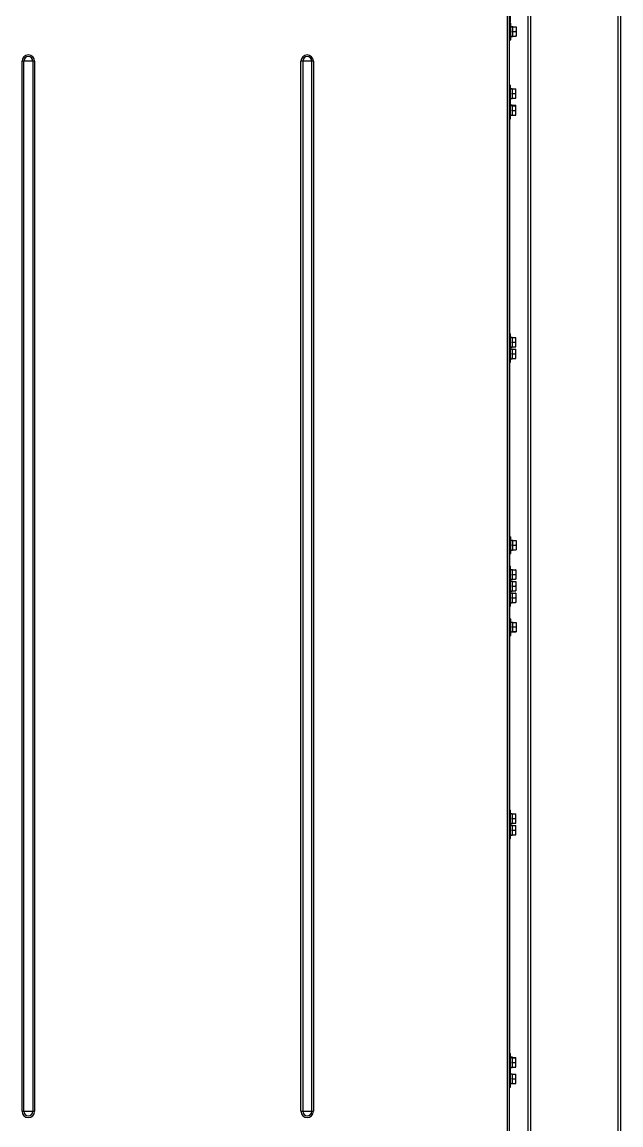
# Model space of a CAD drawing. Header units: millimetres. Extents: x 32496 to 166256, y 3504 to 23939.
# Drawn here: x 102382 to 103026, y 6741 to 7928 of the extents above; entities that cross this region are included whole.
import ezdxf

# ---------------------------------------------------------------- set-up
doc = ezdxf.new("R2010")
doc.units = ezdxf.units.MM
doc.layers.get('0').update_dxf_attribs({"lineweight": 35})
for name, color, linetype in [('2401-01144-S-M6-16HWM_1_0', 7, 'Continuous'), ('4215-19366_1_1_0', 7, 'Continuous'), ('4215-23304_2_1_1_0', 7, 'Continuous'), ('FG-S100X100-2232_0', 7, 'Continuous')]:
    doc.layers.add(name, color=color, linetype=linetype)

# ---------------------------------------------------------------- blocks, each defined once
blk = doc.blocks.new('gtrytrgtrr')
at = {"layer": '2401-01144-S-M6-16HWM_1_0', "color": 7, "linetype": 'Continuous'}
for p, q in [((71130.6, -73148.3), (71130.6, -73130.3)), ((71129, -73148.3), (71130.6, -73148.3)), ((71129.3, -73149.5), (71130.9, -73149.5)), ((71130.9, -73167.5), (71130.9, -73149.5)), ((71130.9, -73153.2), (71132.5, -73153.2)), ((71132.5, -73153.2), (71132.5, -73163.9)), ((71132.8, -73153.5), (71136.2, -73153.5)), ((71132.8, -73158.5), (71136.2, -73158.5)), ((71136.5, -73153.5), (71136.5, -73163.6)), ((71129.3, -73167.5), (71130.9, -73167.5)), ((71130.9, -73163.9), (71132.5, -73163.9)), ((71132.8, -73163.5), (71136.2, -73163.5)), ((71132.8, -73163.6), (71136.2, -73163.6)), ((71129, -73216.3), (71130.6, -73216.3)), ((71130.6, -73234.3), (71130.6, -73216.3)), ((71130.6, -73219.9), (71132.2, -73219.9)), ((71132.2, -73219.9), (71132.2, -73230.6)), ((71132.2, -73220.3), (71136.2, -73220.3)), ((71136.2, -73230.3), (71136.2, -73220.3)), ((71130.6, -73230.6), (71132.2, -73230.6)), ((71132.2, -73230.3), (71136.2, -73230.3)), ((71132.5, -73225.3), (71135.9, -73225.3)), ((71129, -73234.3), (71130.6, -73234.3)), ((71130.6, -73252.3), (71130.6, -73234.3)), ((71130.6, -73237.4), (71132.2, -73237.4)), ((71130.6, -73237.9), (71132.2, -73237.9)), ((71132.2, -73237.4), (71132.2, -73237.9)), ((71132.2, -73237.8), (71136.2, -73237.8)), ((71132.2, -73237.9), (71132.2, -73248.6)), ((71132.2, -73238.3), (71136.2, -73238.3)), ((71132.5, -73243.3), (71135.9, -73243.3)), ((71136.2, -73238.3), (71136.2, -73237.8)), ((71136.2, -73248.3), (71136.2, -73238.3)), ((71129, -73252.3), (71130.6, -73252.3)), ((71130.6, -73248.6), (71132.2, -73248.6)), ((71132.2, -73248.3), (71136.2, -73248.3)), ((71129, -73483.8), (71130.6, -73483.8)), ((71130.6, -73501.8), (71130.6, -73483.8)), ((71130.6, -73487.4), (71132.2, -73487.4)), ((71132.2, -73487.4), (71132.2, -73498.1)), ((71132.2, -73487.8), (71136.2, -73487.8)), ((71132.5, -73492.8), (71135.9, -73492.8)), ((71136.2, -73497.8), (71136.2, -73487.8)), ((71129, -73501.8), (71130.6, -73501.8)), ((71130.6, -73498.1), (71132.2, -73498.1)), ((71130.6, -73499.9), (71132.2, -73499.9)), ((71130.6, -73514.3), (71130.6, -73501.8)), ((71132.2, -73497.8), (71136.2, -73497.8)), ((71132.2, -73499.9), (71132.2, -73510.6)), ((71132.2, -73500.3), (71136.2, -73500.3)), ((71132.5, -73505.3), (71135.9, -73505.3)), ((71136.2, -73510.3), (71136.2, -73500.3)), ((71129, -73514.3), (71130.6, -73514.3)), ((71130.6, -73510.6), (71132.2, -73510.6)), ((71132.2, -73510.3), (71136.2, -73510.3)), ((71129.3, -73702.3), (71130.9, -73702.3)), ((71130.9, -73720.3), (71130.9, -73702.3)), ((71130.9, -73705.9), (71132.5, -73705.9)), ((71132.5, -73705.9), (71132.5, -73716.6)), ((71132.8, -73706.3), (71136.2, -73706.3)), ((71136.5, -73706.3), (71136.5, -73716.3)), ((71130.9, -73716.6), (71132.5, -73716.6)), ((71132.8, -73711.2), (71136.2, -73711.2)), ((71132.8, -73716.2), (71136.2, -73716.2)), ((71132.8, -73716.3), (71136.2, -73716.3)), ((71129.3, -73720.3), (71130.9, -73720.3)), ((71129, -73733.8), (71130.6, -73733.8)), ((71130.6, -73746.3), (71130.6, -73733.8)), ((71130.6, -73737.4), (71132.2, -73737.4)), ((71132.2, -73737.4), (71132.2, -73748.1)), ((71132.5, -73737.8), (71135.9, -73737.8)), ((71132.5, -73737.8), (71135.9, -73737.8)), ((71132.5, -73742.8), (71135.9, -73742.8)), ((71136.2, -73737.8), (71136.2, -73747.8)), ((71129, -73746.3), (71130.6, -73746.3)), ((71130.6, -73758.8), (71130.6, -73746.3)), ((71130.6, -73748.1), (71132.2, -73748.1)), ((71130.6, -73749.9), (71132.2, -73749.9)), ((71132.2, -73749.9), (71132.2, -73760.6)), ((71132.5, -73747.8), (71135.9, -73747.8)), ((71132.5, -73750.3), (71135.9, -73750.3)), ((71132.5, -73755.2), (71135.9, -73755.2)), ((71136.2, -73750.3), (71136.2, -73760.3)), ((71129, -73758.8), (71130.6, -73758.8)), ((71130.6, -73776.8), (71130.6, -73758.8)), ((71130.6, -73760.6), (71132.2, -73760.6)), ((71130.6, -73762.4), (71132.2, -73762.4)), ((71132.2, -73762.4), (71132.2, -73773.1)), ((71132.5, -73760.2), (71135.9, -73760.2)), ((71132.5, -73760.3), (71135.9, -73760.3)), ((71132.5, -73762.8), (71135.9, -73762.8)), ((71132.5, -73762.8), (71135.9, -73762.8)), ((71136.2, -73762.8), (71136.2, -73772.8)), ((71129, -73776.8), (71130.6, -73776.8)), ((71130.6, -73773.1), (71132.2, -73773.1)), ((71132.5, -73767.8), (71135.9, -73767.8)), ((71132.5, -73772.8), (71135.9, -73772.8)), ((71129.3, -73790.3), (71130.9, -73790.3)), ((71130.9, -73808.3), (71130.9, -73790.3)), ((71130.9, -73793.9), (71132.5, -73793.9)), ((71132.5, -73793.9), (71132.5, -73804.6)), ((71132.8, -73794.3), (71136.2, -73794.3)), ((71132.8, -73799.2), (71136.2, -73799.2)), ((71136.5, -73794.3), (71136.5, -73804.3)), ((71129.3, -73808.3), (71130.9, -73808.3)), ((71130.9, -73804.6), (71132.5, -73804.6)), ((71132.8, -73804.2), (71136.2, -73804.2)), ((71132.8, -73804.3), (71136.2, -73804.3)), ((71129, -73996.3), (71130.6, -73996.3)), ((71130.6, -74008.8), (71130.6, -73996.3)), ((71130.6, -73999.9), (71132.2, -73999.9)), ((71132.2, -73999.9), (71132.2, -74010.6)), ((71132.2, -74000.3), (71136.2, -74000.3)), ((71136.2, -74010.3), (71136.2, -74000.3)), ((71129, -74008.8), (71130.6, -74008.8)), ((71130.6, -74026.8), (71130.6, -74008.8)), ((71130.6, -74010.6), (71132.2, -74010.6)), ((71130.6, -74012.4), (71132.2, -74012.4)), ((71132.2, -74010.3), (71136.2, -74010.3)), ((71132.2, -74012.4), (71132.2, -74023.1)), ((71132.2, -74012.8), (71136.2, -74012.8)), ((71132.5, -74005.3), (71135.9, -74005.3)), ((71136.2, -74022.8), (71136.2, -74012.8)), ((71129, -74026.8), (71130.6, -74026.8)), ((71130.6, -74023.1), (71132.2, -74023.1)), ((71132.2, -74022.8), (71136.2, -74022.8)), ((71132.5, -74017.8), (71135.9, -74017.8)), ((71129, -74258.3), (71130.6, -74258.3)), ((71129, -74258.8), (71130.6, -74258.8)), ((71130.6, -74258.8), (71130.6, -74258.3)), ((71130.6, -74276.8), (71130.6, -74258.8)), ((71130.6, -74261.9), (71132.2, -74261.9)), ((71130.6, -74262.4), (71132.2, -74262.4)), ((71132.2, -74261.9), (71132.2, -74262.4)), ((71132.2, -74262.3), (71136.2, -74262.3)), ((71132.2, -74262.4), (71132.2, -74273.1)), ((71132.2, -74262.8), (71136.2, -74262.8)), ((71136.2, -74262.8), (71136.2, -74262.3)), ((71136.2, -74272.8), (71136.2, -74262.8)), ((71129, -74276.8), (71130.6, -74276.8)), ((71130.6, -74273.1), (71132.2, -74273.1)), ((71130.6, -74294.3), (71130.6, -74276.8)), ((71132.2, -74272.8), (71136.2, -74272.8)), ((71132.5, -74267.8), (71135.9, -74267.8)), ((71130.6, -74279.9), (71132.2, -74279.9)), ((71132.2, -74279.9), (71132.2, -74290.6)), ((71132.2, -74280.3), (71136.2, -74280.3)), ((71132.5, -74285.3), (71135.9, -74285.3)), ((71136.2, -74290.3), (71136.2, -74280.3)), ((71129, -74294.3), (71130.6, -74294.3)), ((71130.6, -74290.6), (71132.2, -74290.6)), ((71132.2, -74290.3), (71136.2, -74290.3))]:
    blk.add_line(p, q, dxfattribs=at)
for points, knots in [([(71132.8, -73153.5), (71132.7, -73153.5), (71132.6, -73153.5), (71132.5, -73153.5), (71132.5, -73153.5)], [0, 0, 0, 0, 0.265501, 1, 1, 1, 1]), ([(71132.5, -73154.1), (71132.5, -73154), (71132.6, -73153.8), (71132.7, -73153.6), (71132.8, -73153.5)], [0, 0, 0, 0, 0.249101, 1, 1, 1, 1]), ([(71132.8, -73158.5), (71132.7, -73158.4), (71132.6, -73158.2), (71132.5, -73158), (71132.5, -73157.9)], [0, 0, 0, 0, 0.250932, 1, 1, 1, 1]), ([(71132.5, -73159), (71132.5, -73159), (71132.6, -73158.8), (71132.7, -73158.6), (71132.8, -73158.5)], [0, 0, 0, 0, 0.249211, 1, 1, 1, 1]), ([(71136.2, -73153.5), (71136.2, -73153.5), (71136.3, -73153.5), (71136.4, -73153.5), (71136.5, -73153.5)], [0, 0, 0, 0, 0.265502, 1, 1, 1, 1]), ([(71136.5, -73154.1), (71136.4, -73154), (71136.3, -73153.8), (71136.2, -73153.6), (71136.2, -73153.5)], [0, 0, 0, 0, 0.249101, 1, 1, 1, 1]), ([(71136.2, -73158.5), (71136.2, -73158.4), (71136.3, -73158.2), (71136.4, -73158), (71136.5, -73157.9)], [0, 0, 0, 0, 0.250932, 1, 1, 1, 1]), ([(71136.5, -73159), (71136.4, -73159), (71136.3, -73158.8), (71136.2, -73158.6), (71136.2, -73158.5)], [0, 0, 0, 0, 0.249211, 1, 1, 1, 1]), ([(71132.8, -73163.5), (71132.7, -73163.5), (71132.6, -73163.3), (71132.5, -73163.1), (71132.5, -73162.9)], [0, 0, 0, 0, 0.250824, 1, 1, 1, 1]), ([(71132.5, -73163.5), (71132.5, -73163.5), (71132.6, -73163.5), (71132.7, -73163.5), (71132.8, -73163.5)], [0, 0, 0, 0, 0.233702, 1, 1, 1, 1]), ([(71132.8, -73163.6), (71132.7, -73163.6), (71132.6, -73163.6), (71132.5, -73163.6), (71132.5, -73163.6)], [0, 0, 0, 0, 0.265501, 1, 1, 1, 1]), ([(71136.2, -73163.5), (71136.2, -73163.5), (71136.3, -73163.3), (71136.4, -73163.1), (71136.5, -73162.9)], [0, 0, 0, 0, 0.250825, 1, 1, 1, 1]), ([(71136.5, -73163.5), (71136.4, -73163.5), (71136.3, -73163.5), (71136.2, -73163.5), (71136.2, -73163.5)], [0, 0, 0, 0, 0.233703, 1, 1, 1, 1]), ([(71136.2, -73163.6), (71136.2, -73163.6), (71136.3, -73163.6), (71136.4, -73163.6), (71136.5, -73163.6)], [0, 0, 0, 0, 0.265502, 1, 1, 1, 1]), ([(71132.2, -73220.9), (71132.2, -73220.8), (71132.3, -73220.6), (71132.4, -73220.4), (71132.5, -73220.3)], [0, 0, 0, 0, 0.249157, 1, 1, 1, 1]), ([(71136.2, -73220.9), (71136.1, -73220.8), (71136, -73220.6), (71135.9, -73220.4), (71135.9, -73220.3)], [0, 0, 0, 0, 0.249157, 1, 1, 1, 1]), ([(71132.5, -73225.3), (71132.4, -73225.2), (71132.3, -73225.1), (71132.2, -73224.9), (71132.2, -73224.7)], [0, 0, 0, 0, 0.250877, 1, 1, 1, 1]), ([(71132.2, -73225.9), (71132.2, -73225.8), (71132.3, -73225.6), (71132.4, -73225.4), (71132.5, -73225.3)], [0, 0, 0, 0, 0.249157, 1, 1, 1, 1]), ([(71132.5, -73230.3), (71132.4, -73230.2), (71132.3, -73230.1), (71132.2, -73229.9), (71132.2, -73229.7)], [0, 0, 0, 0, 0.250877, 1, 1, 1, 1]), ([(71135.9, -73225.3), (71135.9, -73225.2), (71136, -73225.1), (71136.1, -73224.9), (71136.2, -73224.7)], [0, 0, 0, 0, 0.250877, 1, 1, 1, 1]), ([(71136.2, -73225.9), (71136.1, -73225.8), (71136, -73225.6), (71135.9, -73225.4), (71135.9, -73225.3)], [0, 0, 0, 0, 0.249157, 1, 1, 1, 1]), ([(71135.9, -73230.3), (71135.9, -73230.2), (71136, -73230.1), (71136.1, -73229.9), (71136.2, -73229.7)], [0, 0, 0, 0, 0.250877, 1, 1, 1, 1]), ([(71132.2, -73238.3), (71132.2, -73238.2), (71132.3, -73238.1), (71132.4, -73237.9), (71132.5, -73237.8)], [0, 0, 0, 0, 0.249269, 1, 1, 1, 1]), ([(71132.2, -73238.9), (71132.2, -73238.8), (71132.3, -73238.6), (71132.4, -73238.4), (71132.5, -73238.3)], [0, 0, 0, 0, 0.249157, 1, 1, 1, 1]), ([(71132.5, -73243.3), (71132.4, -73243.2), (71132.3, -73243.1), (71132.2, -73242.9), (71132.2, -73242.7)], [0, 0, 0, 0, 0.250877, 1, 1, 1, 1]), ([(71132.2, -73243.9), (71132.2, -73243.8), (71132.3, -73243.6), (71132.4, -73243.4), (71132.5, -73243.3)], [0, 0, 0, 0, 0.249157, 1, 1, 1, 1]), ([(71136.1, -73238.3), (71136.1, -73238.2), (71136, -73238.1), (71135.9, -73237.9), (71135.9, -73237.8)], [0, 0, 0, 0, 0.249268, 1, 1, 1, 1]), ([(71136.2, -73238.9), (71136.1, -73238.8), (71136, -73238.6), (71135.9, -73238.4), (71135.9, -73238.3)], [0, 0, 0, 0, 0.249157, 1, 1, 1, 1]), ([(71135.9, -73243.3), (71135.9, -73243.2), (71136, -73243.1), (71136.1, -73242.9), (71136.2, -73242.7)], [0, 0, 0, 0, 0.250877, 1, 1, 1, 1]), ([(71136.2, -73243.9), (71136.1, -73243.8), (71136, -73243.6), (71135.9, -73243.4), (71135.9, -73243.3)], [0, 0, 0, 0, 0.249157, 1, 1, 1, 1]), ([(71132.5, -73248.3), (71132.4, -73248.2), (71132.3, -73248.1), (71132.2, -73247.9), (71132.2, -73247.7)], [0, 0, 0, 0, 0.250877, 1, 1, 1, 1]), ([(71135.9, -73248.3), (71135.9, -73248.2), (71136, -73248.1), (71136.1, -73247.9), (71136.2, -73247.7)], [0, 0, 0, 0, 0.250877, 1, 1, 1, 1]), ([(71132.2, -73488.4), (71132.2, -73488.3), (71132.3, -73488.1), (71132.4, -73487.9), (71132.5, -73487.8)], [0, 0, 0, 0, 0.249157, 1, 1, 1, 1]), ([(71132.5, -73492.8), (71132.4, -73492.7), (71132.3, -73492.6), (71132.2, -73492.4), (71132.2, -73492.2)], [0, 0, 0, 0, 0.250877, 1, 1, 1, 1]), ([(71132.2, -73493.4), (71132.2, -73493.3), (71132.3, -73493.1), (71132.4, -73492.9), (71132.5, -73492.8)], [0, 0, 0, 0, 0.249157, 1, 1, 1, 1]), ([(71136.2, -73488.4), (71136.1, -73488.3), (71136, -73488.1), (71135.9, -73487.9), (71135.9, -73487.8)], [0, 0, 0, 0, 0.249157, 1, 1, 1, 1]), ([(71135.9, -73492.8), (71135.9, -73492.7), (71136, -73492.6), (71136.1, -73492.4), (71136.2, -73492.2)], [0, 0, 0, 0, 0.250877, 1, 1, 1, 1]), ([(71136.2, -73493.4), (71136.1, -73493.3), (71136, -73493.1), (71135.9, -73492.9), (71135.9, -73492.8)], [0, 0, 0, 0, 0.249157, 1, 1, 1, 1]), ([(71132.5, -73497.8), (71132.4, -73497.7), (71132.3, -73497.6), (71132.2, -73497.4), (71132.2, -73497.2)], [0, 0, 0, 0, 0.250877, 1, 1, 1, 1]), ([(71132.2, -73500.9), (71132.2, -73500.8), (71132.3, -73500.6), (71132.4, -73500.4), (71132.5, -73500.3)], [0, 0, 0, 0, 0.249157, 1, 1, 1, 1]), ([(71132.5, -73505.3), (71132.4, -73505.2), (71132.3, -73505.1), (71132.2, -73504.9), (71132.2, -73504.7)], [0, 0, 0, 0, 0.250877, 1, 1, 1, 1]), ([(71132.2, -73505.9), (71132.2, -73505.8), (71132.3, -73505.6), (71132.4, -73505.4), (71132.5, -73505.3)], [0, 0, 0, 0, 0.249157, 1, 1, 1, 1]), ([(71135.9, -73497.8), (71135.9, -73497.7), (71136, -73497.6), (71136.1, -73497.4), (71136.2, -73497.2)], [0, 0, 0, 0, 0.250877, 1, 1, 1, 1]), ([(71136.2, -73500.9), (71136.1, -73500.8), (71136, -73500.6), (71135.9, -73500.4), (71135.9, -73500.3)], [0, 0, 0, 0, 0.249157, 1, 1, 1, 1]), ([(71135.9, -73505.3), (71135.9, -73505.2), (71136, -73505.1), (71136.1, -73504.9), (71136.2, -73504.7)], [0, 0, 0, 0, 0.250877, 1, 1, 1, 1]), ([(71136.2, -73505.9), (71136.1, -73505.8), (71136, -73505.6), (71135.9, -73505.4), (71135.9, -73505.3)], [0, 0, 0, 0, 0.249157, 1, 1, 1, 1]), ([(71132.5, -73510.3), (71132.4, -73510.2), (71132.3, -73510.1), (71132.2, -73509.9), (71132.2, -73509.7)], [0, 0, 0, 0, 0.250877, 1, 1, 1, 1]), ([(71135.9, -73510.3), (71135.9, -73510.2), (71136, -73510.1), (71136.1, -73509.9), (71136.2, -73509.7)], [0, 0, 0, 0, 0.250877, 1, 1, 1, 1]), ([(71132.8, -73706.3), (71132.7, -73706.3), (71132.6, -73706.3), (71132.5, -73706.3), (71132.5, -73706.3)], [0, 0, 0, 0, 0.265501, 1, 1, 1, 1]), ([(71132.5, -73706.8), (71132.5, -73706.8), (71132.6, -73706.6), (71132.7, -73706.4), (71132.8, -73706.3)], [0, 0, 0, 0, 0.249101, 1, 1, 1, 1]), ([(71136.2, -73706.3), (71136.2, -73706.3), (71136.3, -73706.3), (71136.4, -73706.3), (71136.5, -73706.3)], [0, 0, 0, 0, 0.265502, 1, 1, 1, 1]), ([(71136.5, -73706.8), (71136.4, -73706.8), (71136.3, -73706.6), (71136.2, -73706.4), (71136.2, -73706.3)], [0, 0, 0, 0, 0.249101, 1, 1, 1, 1]), ([(71132.8, -73711.2), (71132.7, -73711.2), (71132.6, -73711), (71132.5, -73710.8), (71132.5, -73710.6)], [0, 0, 0, 0, 0.250932, 1, 1, 1, 1]), ([(71132.5, -73711.8), (71132.5, -73711.7), (71132.6, -73711.5), (71132.7, -73711.3), (71132.8, -73711.2)], [0, 0, 0, 0, 0.249211, 1, 1, 1, 1]), ([(71132.8, -73716.2), (71132.7, -73716.2), (71132.6, -73716), (71132.5, -73715.8), (71132.5, -73715.7)], [0, 0, 0, 0, 0.250824, 1, 1, 1, 1]), ([(71132.5, -73716.3), (71132.5, -73716.3), (71132.6, -73716.3), (71132.7, -73716.3), (71132.8, -73716.2)], [0, 0, 0, 0, 0.233702, 1, 1, 1, 1]), ([(71132.8, -73716.3), (71132.7, -73716.3), (71132.6, -73716.3), (71132.5, -73716.3), (71132.5, -73716.3)], [0, 0, 0, 0, 0.265501, 1, 1, 1, 1]), ([(71136.2, -73711.2), (71136.2, -73711.2), (71136.3, -73711), (71136.4, -73710.8), (71136.5, -73710.6)], [0, 0, 0, 0, 0.250932, 1, 1, 1, 1]), ([(71136.5, -73711.8), (71136.4, -73711.7), (71136.3, -73711.5), (71136.2, -73711.3), (71136.2, -73711.2)], [0, 0, 0, 0, 0.249211, 1, 1, 1, 1]), ([(71136.2, -73716.2), (71136.2, -73716.2), (71136.3, -73716), (71136.4, -73715.8), (71136.5, -73715.7)], [0, 0, 0, 0, 0.250825, 1, 1, 1, 1]), ([(71136.5, -73716.3), (71136.4, -73716.3), (71136.3, -73716.3), (71136.2, -73716.3), (71136.2, -73716.2)], [0, 0, 0, 0, 0.233703, 1, 1, 1, 1]), ([(71136.2, -73716.3), (71136.2, -73716.3), (71136.3, -73716.3), (71136.4, -73716.3), (71136.5, -73716.3)], [0, 0, 0, 0, 0.265502, 1, 1, 1, 1]), ([(71132.2, -73737.8), (71132.2, -73737.8), (71132.3, -73737.8), (71132.4, -73737.8), (71132.5, -73737.8)], [0, 0, 0, 0, 0.23369, 1, 1, 1, 1]), ([(71132.5, -73737.8), (71132.4, -73737.8), (71132.3, -73737.8), (71132.2, -73737.8), (71132.2, -73737.8)], [0, 0, 0, 0, 0.265512, 1, 1, 1, 1]), ([(71132.2, -73738.4), (71132.2, -73738.3), (71132.3, -73738.1), (71132.4, -73738), (71132.5, -73737.8)], [0, 0, 0, 0, 0.24919, 1, 1, 1, 1]), ([(71132.5, -73742.8), (71132.4, -73742.8), (71132.3, -73742.6), (71132.2, -73742.4), (71132.2, -73742.3)], [0, 0, 0, 0, 0.250844, 1, 1, 1, 1]), ([(71132.2, -73743.4), (71132.2, -73743.4), (71132.3, -73743.2), (71132.4, -73743), (71132.5, -73742.8)], [0, 0, 0, 0, 0.249123, 1, 1, 1, 1]), ([(71136.2, -73737.8), (71136.1, -73737.8), (71136, -73737.8), (71135.9, -73737.8), (71135.9, -73737.8)], [0, 0, 0, 0, 0.23369, 1, 1, 1, 1]), ([(71136.2, -73738.4), (71136.1, -73738.3), (71136, -73738.1), (71135.9, -73738), (71135.9, -73737.8)], [0, 0, 0, 0, 0.24919, 1, 1, 1, 1]), ([(71135.9, -73737.8), (71135.9, -73737.8), (71136, -73737.8), (71136.1, -73737.8), (71136.2, -73737.8)], [0, 0, 0, 0, 0.265514, 1, 1, 1, 1]), ([(71135.9, -73742.8), (71135.9, -73742.8), (71136, -73742.6), (71136.1, -73742.4), (71136.2, -73742.3)], [0, 0, 0, 0, 0.250845, 1, 1, 1, 1]), ([(71136.2, -73743.4), (71136.1, -73743.4), (71136, -73743.2), (71135.9, -73743), (71135.9, -73742.8)], [0, 0, 0, 0, 0.249123, 1, 1, 1, 1]), ([(71132.5, -73747.8), (71132.4, -73747.8), (71132.3, -73747.6), (71132.2, -73747.4), (71132.2, -73747.2)], [0, 0, 0, 0, 0.25091, 1, 1, 1, 1]), ([(71132.2, -73747.8), (71132.2, -73747.8), (71132.3, -73747.8), (71132.4, -73747.8), (71132.5, -73747.8)], [0, 0, 0, 0, 0.23369, 1, 1, 1, 1]), ([(71132.5, -73750.3), (71132.4, -73750.3), (71132.3, -73750.3), (71132.2, -73750.3), (71132.2, -73750.3)], [0, 0, 0, 0, 0.265501, 1, 1, 1, 1]), ([(71132.2, -73750.8), (71132.2, -73750.8), (71132.3, -73750.6), (71132.4, -73750.4), (71132.5, -73750.3)], [0, 0, 0, 0, 0.249101, 1, 1, 1, 1]), ([(71132.5, -73755.2), (71132.4, -73755.2), (71132.3, -73755), (71132.2, -73754.8), (71132.2, -73754.6)], [0, 0, 0, 0, 0.250932, 1, 1, 1, 1]), ([(71132.2, -73755.8), (71132.2, -73755.7), (71132.3, -73755.5), (71132.4, -73755.3), (71132.5, -73755.2)], [0, 0, 0, 0, 0.249211, 1, 1, 1, 1]), ([(71135.9, -73747.8), (71135.9, -73747.8), (71136, -73747.6), (71136.1, -73747.4), (71136.2, -73747.2)], [0, 0, 0, 0, 0.250911, 1, 1, 1, 1]), ([(71136.2, -73747.8), (71136.1, -73747.8), (71136, -73747.8), (71135.9, -73747.8), (71135.9, -73747.8)], [0, 0, 0, 0, 0.23369, 1, 1, 1, 1]), ([(71135.9, -73750.3), (71135.9, -73750.3), (71136, -73750.3), (71136.1, -73750.3), (71136.2, -73750.3)], [0, 0, 0, 0, 0.265502, 1, 1, 1, 1]), ([(71136.2, -73750.8), (71136.1, -73750.8), (71136, -73750.6), (71135.9, -73750.4), (71135.9, -73750.3)], [0, 0, 0, 0, 0.249101, 1, 1, 1, 1]), ([(71135.9, -73755.2), (71135.9, -73755.2), (71136, -73755), (71136.1, -73754.8), (71136.2, -73754.6)], [0, 0, 0, 0, 0.250932, 1, 1, 1, 1]), ([(71136.2, -73755.8), (71136.1, -73755.7), (71136, -73755.5), (71135.9, -73755.3), (71135.9, -73755.2)], [0, 0, 0, 0, 0.249211, 1, 1, 1, 1]), ([(71132.5, -73760.2), (71132.4, -73760.2), (71132.3, -73760), (71132.2, -73759.8), (71132.2, -73759.7)], [0, 0, 0, 0, 0.250824, 1, 1, 1, 1]), ([(71132.2, -73760.3), (71132.2, -73760.3), (71132.3, -73760.3), (71132.4, -73760.3), (71132.5, -73760.2)], [0, 0, 0, 0, 0.233702, 1, 1, 1, 1]), ([(71132.5, -73760.3), (71132.4, -73760.3), (71132.3, -73760.3), (71132.2, -73760.3), (71132.2, -73760.3)], [0, 0, 0, 0, 0.265501, 1, 1, 1, 1]), ([(71132.2, -73762.8), (71132.2, -73762.8), (71132.3, -73762.8), (71132.4, -73762.8), (71132.5, -73762.8)], [0, 0, 0, 0, 0.23369, 1, 1, 1, 1]), ([(71132.5, -73762.8), (71132.4, -73762.8), (71132.3, -73762.8), (71132.2, -73762.8), (71132.2, -73762.8)], [0, 0, 0, 0, 0.265512, 1, 1, 1, 1]), ([(71132.2, -73763.4), (71132.2, -73763.3), (71132.3, -73763.1), (71132.4, -73763), (71132.5, -73762.8)], [0, 0, 0, 0, 0.24919, 1, 1, 1, 1]), ([(71135.9, -73760.2), (71135.9, -73760.2), (71136, -73760), (71136.1, -73759.8), (71136.2, -73759.7)], [0, 0, 0, 0, 0.250825, 1, 1, 1, 1]), ([(71136.2, -73760.3), (71136.1, -73760.3), (71136, -73760.3), (71135.9, -73760.3), (71135.9, -73760.2)], [0, 0, 0, 0, 0.233703, 1, 1, 1, 1]), ([(71135.9, -73760.3), (71135.9, -73760.3), (71136, -73760.3), (71136.1, -73760.3), (71136.2, -73760.3)], [0, 0, 0, 0, 0.265502, 1, 1, 1, 1]), ([(71136.2, -73762.8), (71136.1, -73762.8), (71136, -73762.8), (71135.9, -73762.8), (71135.9, -73762.8)], [0, 0, 0, 0, 0.23369, 1, 1, 1, 1]), ([(71136.2, -73763.4), (71136.1, -73763.3), (71136, -73763.1), (71135.9, -73763), (71135.9, -73762.8)], [0, 0, 0, 0, 0.24919, 1, 1, 1, 1]), ([(71135.9, -73762.8), (71135.9, -73762.8), (71136, -73762.8), (71136.1, -73762.8), (71136.2, -73762.8)], [0, 0, 0, 0, 0.265514, 1, 1, 1, 1]), ([(71132.5, -73767.8), (71132.4, -73767.8), (71132.3, -73767.6), (71132.2, -73767.4), (71132.2, -73767.3)], [0, 0, 0, 0, 0.250844, 1, 1, 1, 1]), ([(71132.2, -73768.4), (71132.2, -73768.4), (71132.3, -73768.2), (71132.4, -73768), (71132.5, -73767.8)], [0, 0, 0, 0, 0.249123, 1, 1, 1, 1]), ([(71132.5, -73772.8), (71132.4, -73772.8), (71132.3, -73772.6), (71132.2, -73772.4), (71132.2, -73772.2)], [0, 0, 0, 0, 0.25091, 1, 1, 1, 1]), ([(71132.2, -73772.8), (71132.2, -73772.8), (71132.3, -73772.8), (71132.4, -73772.8), (71132.5, -73772.8)], [0, 0, 0, 0, 0.23369, 1, 1, 1, 1]), ([(71135.9, -73767.8), (71135.9, -73767.8), (71136, -73767.6), (71136.1, -73767.4), (71136.2, -73767.3)], [0, 0, 0, 0, 0.250845, 1, 1, 1, 1]), ([(71136.2, -73768.4), (71136.1, -73768.4), (71136, -73768.2), (71135.9, -73768), (71135.9, -73767.8)], [0, 0, 0, 0, 0.249123, 1, 1, 1, 1]), ([(71135.9, -73772.8), (71135.9, -73772.8), (71136, -73772.6), (71136.1, -73772.4), (71136.2, -73772.2)], [0, 0, 0, 0, 0.250911, 1, 1, 1, 1]), ([(71136.2, -73772.8), (71136.1, -73772.8), (71136, -73772.8), (71135.9, -73772.8), (71135.9, -73772.8)], [0, 0, 0, 0, 0.23369, 1, 1, 1, 1]), ([(71132.8, -73794.3), (71132.7, -73794.3), (71132.6, -73794.3), (71132.5, -73794.3), (71132.5, -73794.3)], [0, 0, 0, 0, 0.265501, 1, 1, 1, 1]), ([(71132.5, -73794.8), (71132.5, -73794.8), (71132.6, -73794.6), (71132.7, -73794.4), (71132.8, -73794.3)], [0, 0, 0, 0, 0.249101, 1, 1, 1, 1]), ([(71132.8, -73799.2), (71132.7, -73799.2), (71132.6, -73799), (71132.5, -73798.8), (71132.5, -73798.6)], [0, 0, 0, 0, 0.250932, 1, 1, 1, 1]), ([(71132.5, -73799.8), (71132.5, -73799.7), (71132.6, -73799.5), (71132.7, -73799.3), (71132.8, -73799.2)], [0, 0, 0, 0, 0.249211, 1, 1, 1, 1]), ([(71136.2, -73794.3), (71136.2, -73794.3), (71136.3, -73794.3), (71136.4, -73794.3), (71136.5, -73794.3)], [0, 0, 0, 0, 0.265502, 1, 1, 1, 1]), ([(71136.5, -73794.8), (71136.4, -73794.8), (71136.3, -73794.6), (71136.2, -73794.4), (71136.2, -73794.3)], [0, 0, 0, 0, 0.249101, 1, 1, 1, 1]), ([(71136.2, -73799.2), (71136.2, -73799.2), (71136.3, -73799), (71136.4, -73798.8), (71136.5, -73798.6)], [0, 0, 0, 0, 0.250932, 1, 1, 1, 1]), ([(71136.5, -73799.8), (71136.4, -73799.7), (71136.3, -73799.5), (71136.2, -73799.3), (71136.2, -73799.2)], [0, 0, 0, 0, 0.249211, 1, 1, 1, 1]), ([(71132.8, -73804.2), (71132.7, -73804.2), (71132.6, -73804), (71132.5, -73803.8), (71132.5, -73803.7)], [0, 0, 0, 0, 0.250824, 1, 1, 1, 1]), ([(71132.5, -73804.3), (71132.5, -73804.3), (71132.6, -73804.3), (71132.7, -73804.3), (71132.8, -73804.2)], [0, 0, 0, 0, 0.233702, 1, 1, 1, 1]), ([(71132.8, -73804.3), (71132.7, -73804.3), (71132.6, -73804.3), (71132.5, -73804.3), (71132.5, -73804.3)], [0, 0, 0, 0, 0.265501, 1, 1, 1, 1]), ([(71136.2, -73804.2), (71136.2, -73804.2), (71136.3, -73804), (71136.4, -73803.8), (71136.5, -73803.7)], [0, 0, 0, 0, 0.250825, 1, 1, 1, 1]), ([(71136.5, -73804.3), (71136.4, -73804.3), (71136.3, -73804.3), (71136.2, -73804.3), (71136.2, -73804.2)], [0, 0, 0, 0, 0.233703, 1, 1, 1, 1]), ([(71136.2, -73804.3), (71136.2, -73804.3), (71136.3, -73804.3), (71136.4, -73804.3), (71136.5, -73804.3)], [0, 0, 0, 0, 0.265502, 1, 1, 1, 1]), ([(71132.2, -74000.9), (71132.2, -74000.8), (71132.3, -74000.6), (71132.4, -74000.4), (71132.5, -74000.3)], [0, 0, 0, 0, 0.249157, 1, 1, 1, 1]), ([(71136.2, -74000.9), (71136.1, -74000.8), (71136, -74000.6), (71135.9, -74000.4), (71135.9, -74000.3)], [0, 0, 0, 0, 0.249157, 1, 1, 1, 1]), ([(71132.5, -74005.3), (71132.4, -74005.2), (71132.3, -74005.1), (71132.2, -74004.9), (71132.2, -74004.7)], [0, 0, 0, 0, 0.250877, 1, 1, 1, 1]), ([(71132.2, -74005.9), (71132.2, -74005.8), (71132.3, -74005.6), (71132.4, -74005.4), (71132.5, -74005.3)], [0, 0, 0, 0, 0.249157, 1, 1, 1, 1]), ([(71132.5, -74010.3), (71132.4, -74010.2), (71132.3, -74010.1), (71132.2, -74009.9), (71132.2, -74009.7)], [0, 0, 0, 0, 0.250877, 1, 1, 1, 1]), ([(71132.2, -74013.4), (71132.2, -74013.3), (71132.3, -74013.1), (71132.4, -74012.9), (71132.5, -74012.8)], [0, 0, 0, 0, 0.249157, 1, 1, 1, 1]), ([(71135.9, -74005.3), (71135.9, -74005.2), (71136, -74005.1), (71136.1, -74004.9), (71136.2, -74004.7)], [0, 0, 0, 0, 0.250877, 1, 1, 1, 1]), ([(71136.2, -74005.9), (71136.1, -74005.8), (71136, -74005.6), (71135.9, -74005.4), (71135.9, -74005.3)], [0, 0, 0, 0, 0.249157, 1, 1, 1, 1]), ([(71135.9, -74010.3), (71135.9, -74010.2), (71136, -74010.1), (71136.1, -74009.9), (71136.2, -74009.7)], [0, 0, 0, 0, 0.250877, 1, 1, 1, 1]), ([(71136.2, -74013.4), (71136.1, -74013.3), (71136, -74013.1), (71135.9, -74012.9), (71135.9, -74012.8)], [0, 0, 0, 0, 0.249157, 1, 1, 1, 1]), ([(71132.5, -74017.8), (71132.4, -74017.7), (71132.3, -74017.6), (71132.2, -74017.4), (71132.2, -74017.2)], [0, 0, 0, 0, 0.250877, 1, 1, 1, 1]), ([(71132.2, -74018.4), (71132.2, -74018.3), (71132.3, -74018.1), (71132.4, -74017.9), (71132.5, -74017.8)], [0, 0, 0, 0, 0.249157, 1, 1, 1, 1]), ([(71132.5, -74022.8), (71132.4, -74022.7), (71132.3, -74022.6), (71132.2, -74022.4), (71132.2, -74022.2)], [0, 0, 0, 0, 0.250877, 1, 1, 1, 1]), ([(71135.9, -74017.8), (71135.9, -74017.7), (71136, -74017.6), (71136.1, -74017.4), (71136.2, -74017.2)], [0, 0, 0, 0, 0.250877, 1, 1, 1, 1]), ([(71136.2, -74018.4), (71136.1, -74018.3), (71136, -74018.1), (71135.9, -74017.9), (71135.9, -74017.8)], [0, 0, 0, 0, 0.249157, 1, 1, 1, 1]), ([(71135.9, -74022.8), (71135.9, -74022.7), (71136, -74022.6), (71136.1, -74022.4), (71136.2, -74022.2)], [0, 0, 0, 0, 0.250877, 1, 1, 1, 1]), ([(71132.2, -74262.8), (71132.2, -74262.7), (71132.3, -74262.6), (71132.4, -74262.4), (71132.5, -74262.3)], [0, 0, 0, 0, 0.249269, 1, 1, 1, 1]), ([(71132.2, -74263.4), (71132.2, -74263.3), (71132.3, -74263.1), (71132.4, -74262.9), (71132.5, -74262.8)], [0, 0, 0, 0, 0.249157, 1, 1, 1, 1]), ([(71136.1, -74262.8), (71136.1, -74262.7), (71136, -74262.6), (71135.9, -74262.4), (71135.9, -74262.3)], [0, 0, 0, 0, 0.249268, 1, 1, 1, 1]), ([(71136.2, -74263.4), (71136.1, -74263.3), (71136, -74263.1), (71135.9, -74262.9), (71135.9, -74262.8)], [0, 0, 0, 0, 0.249157, 1, 1, 1, 1]), ([(71132.5, -74267.8), (71132.4, -74267.7), (71132.3, -74267.6), (71132.2, -74267.4), (71132.2, -74267.2)], [0, 0, 0, 0, 0.250877, 1, 1, 1, 1]), ([(71132.2, -74268.4), (71132.2, -74268.3), (71132.3, -74268.1), (71132.4, -74267.9), (71132.5, -74267.8)], [0, 0, 0, 0, 0.249157, 1, 1, 1, 1]), ([(71132.5, -74272.8), (71132.4, -74272.7), (71132.3, -74272.6), (71132.2, -74272.4), (71132.2, -74272.2)], [0, 0, 0, 0, 0.250877, 1, 1, 1, 1]), ([(71135.9, -74267.8), (71135.9, -74267.7), (71136, -74267.6), (71136.1, -74267.4), (71136.2, -74267.2)], [0, 0, 0, 0, 0.250877, 1, 1, 1, 1]), ([(71136.2, -74268.4), (71136.1, -74268.3), (71136, -74268.1), (71135.9, -74267.9), (71135.9, -74267.8)], [0, 0, 0, 0, 0.249157, 1, 1, 1, 1]), ([(71135.9, -74272.8), (71135.9, -74272.7), (71136, -74272.6), (71136.1, -74272.4), (71136.2, -74272.2)], [0, 0, 0, 0, 0.250877, 1, 1, 1, 1]), ([(71132.2, -74280.9), (71132.2, -74280.8), (71132.3, -74280.6), (71132.4, -74280.4), (71132.5, -74280.3)], [0, 0, 0, 0, 0.249157, 1, 1, 1, 1]), ([(71132.5, -74285.3), (71132.4, -74285.2), (71132.3, -74285.1), (71132.2, -74284.9), (71132.2, -74284.7)], [0, 0, 0, 0, 0.250877, 1, 1, 1, 1]), ([(71132.2, -74285.9), (71132.2, -74285.8), (71132.3, -74285.6), (71132.4, -74285.4), (71132.5, -74285.3)], [0, 0, 0, 0, 0.249157, 1, 1, 1, 1]), ([(71136.2, -74280.9), (71136.1, -74280.8), (71136, -74280.6), (71135.9, -74280.4), (71135.9, -74280.3)], [0, 0, 0, 0, 0.249157, 1, 1, 1, 1]), ([(71135.9, -74285.3), (71135.9, -74285.2), (71136, -74285.1), (71136.1, -74284.9), (71136.2, -74284.7)], [0, 0, 0, 0, 0.250877, 1, 1, 1, 1]), ([(71136.2, -74285.9), (71136.1, -74285.8), (71136, -74285.6), (71135.9, -74285.4), (71135.9, -74285.3)], [0, 0, 0, 0, 0.249157, 1, 1, 1, 1]), ([(71132.5, -74290.3), (71132.4, -74290.2), (71132.3, -74290.1), (71132.2, -74289.9), (71132.2, -74289.7)], [0, 0, 0, 0, 0.250877, 1, 1, 1, 1]), ([(71135.9, -74290.3), (71135.9, -74290.2), (71136, -74290.1), (71136.1, -74289.9), (71136.2, -74289.7)], [0, 0, 0, 0, 0.250877, 1, 1, 1, 1])]:
    blk.add_open_spline(points, degree=3, knots=knots, dxfattribs=at)
at = {"layer": '4215-19366_1_1_0', "color": 7, "linetype": 'Continuous'}
for p, q in [((71129.3, -73216.3), (71129.3, -73148.3)), ((71129.3, -73252.3), (71129.3, -73483.8)), ((71129.3, -73264.3), (71129, -73264.3)), ((71129.3, -73514.3), (71129.3, -73733.8)), ((71129, -73692.8), (71129.3, -73692.8)), ((71129, -73694.8), (71129.3, -73694.8)), ((71129.3, -73776.8), (71129.3, -73996.3)), ((71129, -73815.8), (71129.3, -73815.8)), ((71129.3, -73817.8), (71129, -73817.8)), ((71129.3, -74026.8), (71129.3, -74258.3)), ((71129.3, -74246.3), (71129, -74246.3)), ((71129.3, -74362.3), (71129.3, -74294.3))]:
    blk.add_line(p, q, dxfattribs=at)
at = {"layer": '4215-23304_2_1_1_0', "color": 9, "linetype": 'Continuous'}
for p, q in [((71127.3, -74414.3), (71127.3, -73096.2)), ((70618.5, -73190.3), (70605.1, -73190.3)), ((70605.1, -74320.3), (70605.1, -73190.3)), ((70606.9, -74320.3), (70606.9, -73190.3)), ((70616.6, -73190.3), (70616.6, -74320.3)), ((70618.5, -73190.3), (70618.5, -74320.3)), ((70918.5, -73190.3), (70905.1, -73190.3)), ((70905.1, -74320.3), (70905.1, -73190.3)), ((70906.9, -73190.3), (70906.9, -74320.3)), ((70916.6, -74320.3), (70916.6, -73190.3)), ((70918.5, -73190.3), (70918.5, -74320.3)), ((70605.1, -74320.3), (70618.5, -74320.3)), ((70905.1, -74320.3), (70918.5, -74320.3))]:
    blk.add_line(p, q, dxfattribs=at)
at = {"layer": '4215-23304_2_1_1_0', "color": 7, "linetype": 'Continuous'}
blk.add_line((71129, -73094.5), (71129, -74416), dxfattribs=at)
at = {"layer": '4215-23304_2_1_1_0', "color": 9, "linetype": 'Continuous'}
for centre, radius, start, end in [((70611.8, -73190.3), 6.71, 0, 180), ((70611.8, -73190.3), 4.84, 0, 180), ((70911.8, -73190.3), 6.71, 0, 180), ((70911.8, -73190.3), 4.84, 0, 180), ((70611.8, -74320.3), 6.71, 180, 0), ((70611.8, -74320.3), 4.84, 180, 0), ((70911.8, -74320.3), 6.71, 180, 0), ((70911.8, -74320.3), 4.84, 180, 0)]:
    blk.add_arc(centre, radius, start, end, dxfattribs=at)
at = {"layer": 'FG-S100X100-2232_0', "color": 7, "linetype": 'Continuous'}
for p, q in [((71149.3, -74723.3), (71149.3, -72451.3)), ((71249.3, -74723.3), (71249.3, -72451.3))]:
    blk.add_line(p, q, dxfattribs=at)
at = {"layer": 'FG-S100X100-2232_0', "color": 9, "linetype": 'Continuous'}
for p, q in [((71152.3, -74723.3), (71152.3, -72451.3)), ((71246.3, -74723.3), (71246.3, -72451.3))]:
    blk.add_line(p, q, dxfattribs=at)

msp = doc.modelspace()

# ---------------------------------------------------------------- block references
msp.add_blockref('gtrytrgtrr', (31776.885, 81076.369))

doc.saveas('drawing.dxf')
